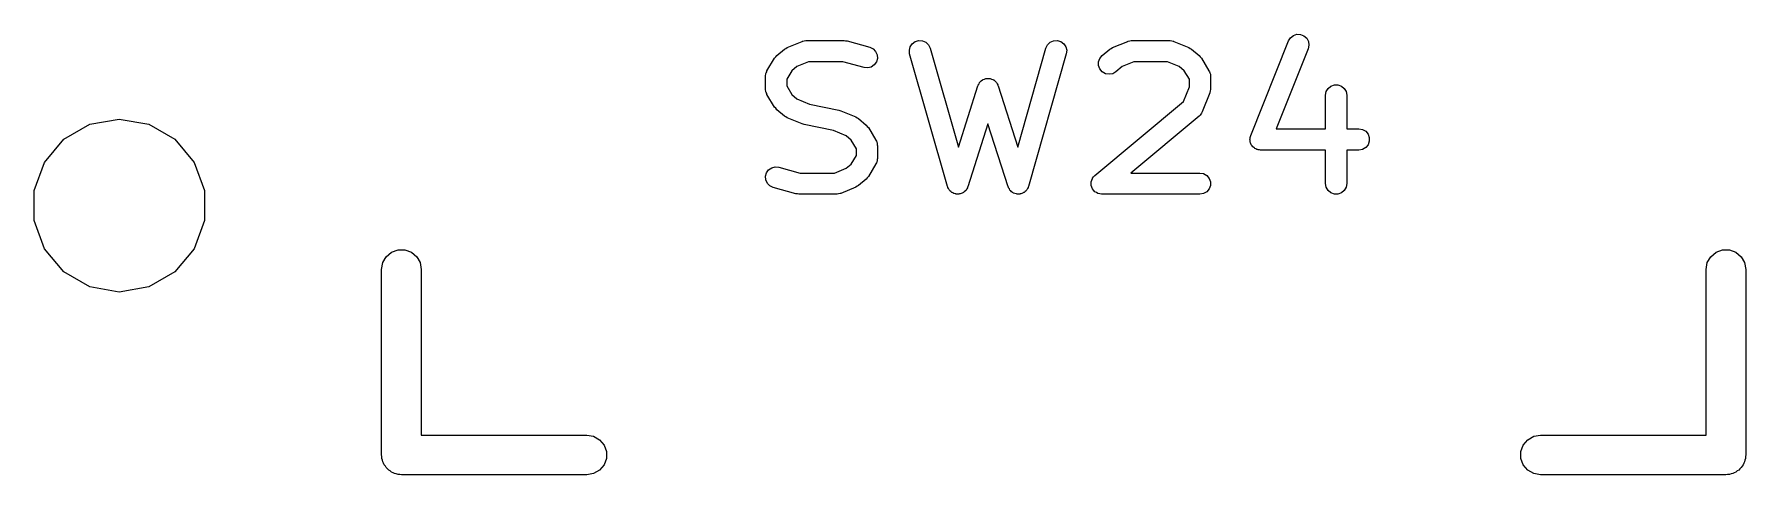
# Model space of a CAD drawing. Extents: x 47 to 330, y -254 to -153.
# Drawn here: x 228.25 to 244.66, y -186.54 to -182.32 of the extents above; entities that cross this region are included whole.
import ezdxf

# ---------------------------------------------------------------- set-up
doc = ezdxf.new("R2010")
doc.units = 0
doc.header["$MEASUREMENT"] = 0
doc.layers.add('BLACK', color=7, linetype='CONTINUOUS')

msp = doc.modelspace()

# ---------------------------------------------------------------- linework, layer by layer
at = {"layer": 'Black'}
for p, q in [((240.327, -182.33), (240.36, -182.318)), ((240.36, -182.318), (240.395, -182.32)), ((240.395, -182.32), (240.428, -182.333)), ((235.375, -182.522), (235.447, -182.462)), ((235.447, -182.462), (235.461, -182.454)), ((235.461, -182.454), (235.473, -182.446)), ((235.473, -182.446), (235.618, -182.386)), ((235.618, -182.386), (235.621, -182.385)), ((235.621, -182.385), (235.623, -182.384)), ((235.623, -182.384), (235.638, -182.381)), ((235.638, -182.381), (235.653, -182.378)), ((235.653, -182.378), (235.655, -182.378)), ((235.655, -182.378), (235.658, -182.378)), ((235.658, -182.378), (236.02, -182.378)), ((236.02, -182.378), (236.034, -182.38)), ((236.034, -182.38), (236.048, -182.382)), ((236.048, -182.382), (236.265, -182.442)), ((236.265, -182.442), (236.297, -182.457)), ((236.297, -182.457), (236.322, -182.482)), ((236.322, -182.482), (236.337, -182.515)), ((236.645, -182.472), (236.653, -182.438)), ((236.648, -182.507), (236.645, -182.472)), ((236.653, -182.438), (236.673, -182.409)), ((236.673, -182.409), (236.702, -182.388)), ((236.702, -182.388), (236.736, -182.378)), ((236.736, -182.378), (236.771, -182.381)), ((236.771, -182.381), (236.803, -182.395)), ((236.803, -182.395), (236.828, -182.42)), ((236.828, -182.42), (236.844, -182.452)), ((236.844, -182.452), (237.115, -183.399)), ((237.684, -183.399), (237.955, -182.452)), ((237.955, -182.452), (237.97, -182.42)), ((237.97, -182.42), (237.996, -182.395)), ((237.996, -182.395), (238.028, -182.381)), ((238.028, -182.381), (238.063, -182.378)), ((238.063, -182.378), (238.097, -182.388)), ((238.097, -182.388), (238.125, -182.409)), ((238.125, -182.409), (238.145, -182.438)), ((238.145, -182.438), (238.154, -182.472)), ((238.154, -182.472), (238.15, -182.507)), ((238.495, -182.522), (238.568, -182.462)), ((238.568, -182.462), (238.581, -182.454)), ((238.581, -182.454), (238.594, -182.446)), ((238.594, -182.446), (238.739, -182.386)), ((238.739, -182.386), (238.741, -182.385)), ((238.741, -182.385), (238.743, -182.384)), ((238.743, -182.384), (238.759, -182.381)), ((238.759, -182.381), (238.773, -182.378)), ((238.773, -182.378), (238.776, -182.378)), ((238.776, -182.378), (238.778, -182.378)), ((238.778, -182.378), (239.141, -182.378)), ((239.141, -182.378), (239.143, -182.378)), ((239.143, -182.378), (239.146, -182.378)), ((239.146, -182.378), (239.161, -182.381)), ((239.161, -182.381), (239.176, -182.384)), ((239.176, -182.384), (239.178, -182.385)), ((239.178, -182.385), (239.18, -182.386)), ((239.18, -182.386), (239.325, -182.446)), ((239.325, -182.446), (239.338, -182.454)), ((239.338, -182.454), (239.351, -182.462)), ((239.351, -182.462), (239.424, -182.522)), ((239.918, -183.288), (240.28, -182.381)), ((240.469, -182.457), (240.162, -183.225)), ((240.28, -182.381), (240.299, -182.351)), ((240.299, -182.351), (240.327, -182.33)), ((240.428, -182.333), (240.455, -182.356)), ((240.455, -182.356), (240.471, -182.387)), ((240.476, -182.422), (240.469, -182.457)), ((240.471, -182.387), (240.476, -182.422)), ((235.28, -182.669), (235.353, -182.548)), ((235.353, -182.548), (235.364, -182.535)), ((235.364, -182.535), (235.375, -182.522)), ((235.566, -182.628), (235.518, -182.668)), ((235.678, -182.581), (235.566, -182.628)), ((236.007, -182.581), (235.678, -182.581)), ((236.211, -182.638), (236.007, -182.581)), ((236.246, -182.641), (236.211, -182.638)), ((236.28, -182.632), (236.246, -182.641)), ((236.309, -182.612), (236.28, -182.632)), ((236.33, -182.584), (236.309, -182.612)), ((236.339, -182.55), (236.33, -182.584)), ((236.337, -182.515), (236.339, -182.55)), ((237.011, -183.777), (236.648, -182.507)), ((238.15, -182.507), (237.787, -183.777)), ((238.46, -182.582), (238.473, -182.549)), ((238.46, -182.618), (238.46, -182.582)), ((238.472, -182.651), (238.46, -182.618)), ((238.495, -182.678), (238.472, -182.651)), ((238.473, -182.549), (238.495, -182.522)), ((238.686, -182.628), (238.625, -182.679)), ((238.798, -182.581), (238.686, -182.628)), ((239.121, -182.581), (238.798, -182.581)), ((239.233, -182.628), (239.121, -182.581)), ((239.28, -182.668), (239.233, -182.628)), ((239.424, -182.522), (239.435, -182.535)), ((239.435, -182.535), (239.446, -182.548)), ((239.446, -182.548), (239.518, -182.669)), ((235.266, -182.721), (235.267, -182.712)), ((235.266, -182.842), (235.266, -182.721)), ((235.267, -182.712), (235.268, -182.702)), ((235.268, -182.702), (235.27, -182.695)), ((235.27, -182.695), (235.272, -182.687)), ((235.272, -182.687), (235.277, -182.678)), ((235.277, -182.678), (235.28, -182.669)), ((235.518, -182.668), (235.469, -182.75)), ((235.469, -182.75), (235.469, -182.814)), ((235.469, -182.814), (235.518, -182.896)), ((237.115, -183.399), (237.303, -182.811)), ((237.303, -182.811), (237.304, -182.808)), ((237.304, -182.808), (237.305, -182.804)), ((237.305, -182.804), (237.313, -182.792)), ((237.313, -182.792), (237.319, -182.78)), ((237.319, -182.78), (237.322, -182.777)), ((237.322, -182.777), (237.324, -182.774)), ((237.324, -182.774), (237.335, -182.766)), ((237.335, -182.766), (237.345, -182.756)), ((237.345, -182.756), (237.349, -182.755)), ((237.349, -182.755), (237.352, -182.752)), ((237.352, -182.752), (237.365, -182.748)), ((237.365, -182.748), (237.378, -182.743)), ((237.378, -182.743), (237.382, -182.743)), ((237.382, -182.743), (237.386, -182.742)), ((237.386, -182.742), (237.399, -182.742)), ((237.399, -182.742), (237.413, -182.742)), ((237.413, -182.742), (237.417, -182.743)), ((237.417, -182.743), (237.421, -182.743)), ((237.421, -182.743), (237.434, -182.748)), ((237.434, -182.748), (237.447, -182.752)), ((237.447, -182.752), (237.45, -182.755)), ((237.45, -182.755), (237.454, -182.756)), ((237.454, -182.756), (237.464, -182.766)), ((237.464, -182.766), (237.474, -182.774)), ((237.474, -182.774), (237.477, -182.777)), ((237.477, -182.777), (237.48, -182.78)), ((237.48, -182.78), (237.486, -182.792)), ((237.486, -182.792), (237.493, -182.804)), ((237.493, -182.804), (237.494, -182.808)), ((237.494, -182.808), (237.496, -182.811)), ((237.496, -182.811), (237.684, -183.399)), ((238.525, -182.696), (238.495, -182.678)), ((238.56, -182.702), (238.525, -182.696)), ((238.595, -182.696), (238.56, -182.702)), ((238.625, -182.679), (238.595, -182.696)), ((239.33, -182.75), (239.28, -182.668)), ((239.33, -182.823), (239.33, -182.75)), ((239.518, -182.669), (239.522, -182.678)), ((239.522, -182.678), (239.527, -182.687)), ((239.527, -182.687), (239.528, -182.695)), ((239.528, -182.695), (239.531, -182.702)), ((239.531, -182.702), (239.531, -182.712)), ((239.531, -182.712), (239.533, -182.721)), ((239.533, -182.721), (239.533, -182.842)), ((240.66, -182.838), (240.687, -182.815)), ((240.687, -182.815), (240.72, -182.803)), ((240.72, -182.803), (240.755, -182.803)), ((240.755, -182.803), (240.788, -182.815)), ((240.788, -182.815), (240.815, -182.838)), ((235.267, -182.852), (235.266, -182.842)), ((235.268, -182.862), (235.267, -182.852)), ((235.27, -182.869), (235.268, -182.862)), ((235.272, -182.877), (235.27, -182.869)), ((235.277, -182.886), (235.272, -182.877)), ((235.28, -182.895), (235.277, -182.886)), ((235.353, -183.016), (235.28, -182.895)), ((235.518, -182.896), (235.566, -182.936)), ((235.566, -182.936), (235.688, -182.987)), ((238.423, -183.671), (239.274, -182.962)), ((239.274, -182.962), (239.33, -182.823)), ((239.526, -182.88), (239.453, -183.062)), ((239.527, -182.877), (239.526, -182.879)), ((239.526, -182.879), (239.526, -182.88)), ((239.53, -182.861), (239.527, -182.877)), ((239.533, -182.846), (239.53, -182.861)), ((239.533, -182.842), (239.533, -182.844)), ((239.533, -182.844), (239.533, -182.846)), ((240.636, -182.903), (240.642, -182.868)), ((240.636, -183.225), (240.636, -182.903)), ((240.642, -182.868), (240.66, -182.838)), ((240.815, -182.838), (240.833, -182.868)), ((240.833, -182.868), (240.839, -182.903)), ((240.839, -182.903), (240.839, -183.225)), ((228.787, -183.181), (229.07, -183.131)), ((229.07, -183.131), (229.353, -183.181)), ((235.364, -183.028), (235.353, -183.016)), ((235.375, -183.041), (235.364, -183.028)), ((235.447, -183.102), (235.375, -183.041)), ((235.461, -183.109), (235.447, -183.102)), ((235.473, -183.118), (235.461, -183.109)), ((235.618, -183.178), (235.473, -183.118)), ((235.688, -182.987), (235.969, -183.045)), ((235.969, -183.045), (235.978, -183.049)), ((235.978, -183.049), (235.987, -183.051)), ((235.987, -183.051), (236.132, -183.111)), ((236.132, -183.111), (236.145, -183.12)), ((236.145, -183.12), (236.158, -183.127)), ((236.158, -183.127), (236.231, -183.188)), ((239.424, -183.102), (238.768, -183.648)), ((239.429, -183.096), (239.424, -183.102)), ((239.434, -183.092), (239.429, -183.096)), ((239.44, -183.083), (239.434, -183.092)), ((239.447, -183.075), (239.44, -183.083)), ((239.449, -183.068), (239.447, -183.075)), ((239.453, -183.062), (239.449, -183.068)), ((228.537, -183.325), (228.787, -183.181)), ((229.353, -183.181), (229.603, -183.325)), ((235.628, -183.18), (235.618, -183.178)), ((235.637, -183.184), (235.628, -183.18)), ((235.918, -183.242), (235.637, -183.184)), ((236.04, -183.293), (235.918, -183.242)), ((236.087, -183.333), (236.04, -183.293)), ((236.231, -183.188), (236.242, -183.201)), ((236.242, -183.201), (236.253, -183.213)), ((236.253, -183.213), (236.325, -183.334)), ((237.399, -183.176), (237.206, -183.78)), ((237.593, -183.78), (237.399, -183.176)), ((239.912, -183.309), (239.915, -183.299)), ((239.912, -183.316), (239.912, -183.309)), ((239.915, -183.299), (239.918, -183.288)), ((240.162, -183.225), (240.636, -183.225)), ((240.839, -183.225), (240.955, -183.225)), ((240.955, -183.225), (240.99, -183.231)), ((240.99, -183.231), (241.021, -183.248)), ((241.021, -183.248), (241.043, -183.275)), ((241.043, -183.275), (241.055, -183.309)), ((241.055, -183.309), (241.055, -183.344)), ((228.352, -183.546), (228.537, -183.325)), ((229.603, -183.325), (229.788, -183.546)), ((236.137, -183.415), (236.087, -183.333)), ((236.137, -183.479), (236.137, -183.415)), ((236.325, -183.334), (236.329, -183.343)), ((236.329, -183.343), (236.334, -183.352)), ((236.334, -183.352), (236.335, -183.36)), ((236.335, -183.36), (236.338, -183.367)), ((236.338, -183.367), (236.338, -183.377)), ((236.338, -183.377), (236.34, -183.387)), ((236.34, -183.387), (236.34, -183.508)), ((239.91, -183.323), (239.912, -183.316)), ((239.912, -183.333), (239.91, -183.323)), ((239.912, -183.344), (239.912, -183.333)), ((239.914, -183.351), (239.912, -183.344)), ((239.915, -183.358), (239.914, -183.351)), ((239.92, -183.367), (239.915, -183.358)), ((239.924, -183.377), (239.92, -183.367)), ((239.929, -183.383), (239.924, -183.377)), ((239.932, -183.389), (239.929, -183.383)), ((239.94, -183.396), (239.932, -183.389)), ((239.947, -183.404), (239.94, -183.396)), ((239.953, -183.408), (239.947, -183.404)), ((239.958, -183.413), (239.953, -183.408)), ((239.968, -183.416), (239.958, -183.413)), ((239.977, -183.422), (239.968, -183.416)), ((239.984, -183.423), (239.977, -183.422)), ((239.991, -183.426), (239.984, -183.423)), ((240.002, -183.426), (239.991, -183.426)), ((240.012, -183.428), (240.002, -183.426)), ((240.636, -183.428), (240.012, -183.428)), ((240.636, -183.75), (240.636, -183.428)), ((240.955, -183.428), (240.839, -183.428)), ((240.839, -183.428), (240.839, -183.75)), ((240.99, -183.422), (240.955, -183.428)), ((241.021, -183.404), (240.99, -183.422)), ((241.043, -183.377), (241.021, -183.404)), ((241.055, -183.344), (241.043, -183.377)), ((228.254, -183.816), (228.352, -183.546)), ((229.788, -183.546), (229.886, -183.816)), ((235.276, -183.645), (235.296, -183.617)), ((235.296, -183.617), (235.325, -183.597)), ((235.325, -183.597), (235.359, -183.588)), ((235.359, -183.588), (235.394, -183.591)), ((235.394, -183.591), (235.599, -183.648)), ((235.928, -183.648), (236.04, -183.601)), ((236.04, -183.601), (236.087, -183.562)), ((236.087, -183.562), (236.137, -183.479)), ((236.325, -183.56), (236.253, -183.681)), ((236.329, -183.551), (236.325, -183.56)), ((236.334, -183.542), (236.329, -183.551)), ((236.335, -183.534), (236.334, -183.542)), ((236.338, -183.527), (236.335, -183.534)), ((236.34, -183.508), (236.338, -183.517)), ((236.338, -183.517), (236.338, -183.527)), ((235.266, -183.679), (235.276, -183.645)), ((235.269, -183.714), (235.266, -183.679)), ((235.284, -183.747), (235.269, -183.714)), ((235.308, -183.772), (235.284, -183.747)), ((235.34, -183.787), (235.308, -183.772)), ((235.558, -183.847), (235.34, -183.787)), ((235.599, -183.648), (235.928, -183.648)), ((236.132, -183.783), (235.987, -183.843)), ((236.145, -183.775), (236.132, -183.783)), ((236.158, -183.767), (236.145, -183.775)), ((236.231, -183.707), (236.158, -183.767)), ((236.242, -183.694), (236.231, -183.707)), ((236.253, -183.681), (236.242, -183.694)), ((237.014, -183.783), (237.011, -183.777)), ((237.015, -183.788), (237.014, -183.783)), ((237.021, -183.798), (237.015, -183.788)), ((237.027, -183.809), (237.021, -183.798)), ((237.195, -183.801), (237.189, -183.812)), ((237.202, -183.791), (237.195, -183.801)), ((237.203, -183.785), (237.202, -183.791)), ((237.206, -183.78), (237.203, -183.785)), ((237.595, -183.785), (237.593, -183.78)), ((237.597, -183.791), (237.595, -183.785)), ((237.604, -183.801), (237.597, -183.791)), ((237.609, -183.812), (237.604, -183.801)), ((237.777, -183.798), (237.772, -183.809)), ((237.784, -183.788), (237.777, -183.798)), ((237.785, -183.783), (237.784, -183.788)), ((237.787, -183.777), (237.785, -183.783)), ((238.388, -183.732), (238.394, -183.715)), ((238.388, -183.749), (238.388, -183.732)), ((238.388, -183.732), (238.388, -183.732)), ((238.388, -183.732), (238.388, -183.732)), ((238.388, -183.767), (238.388, -183.749)), ((238.394, -183.784), (238.388, -183.767)), ((238.388, -183.767), (238.388, -183.767)), ((238.388, -183.767), (238.388, -183.767)), ((238.394, -183.715), (238.4, -183.699)), ((238.4, -183.8), (238.394, -183.784)), ((238.4, -183.698), (238.411, -183.685)), ((238.4, -183.699), (238.4, -183.698)), ((238.4, -183.699), (238.4, -183.699)), ((238.411, -183.814), (238.4, -183.8)), ((238.4, -183.8), (238.4, -183.8)), ((238.4, -183.8), (238.4, -183.8)), ((238.411, -183.685), (238.423, -183.672)), ((238.423, -183.672), (238.423, -183.671)), ((238.423, -183.672), (238.423, -183.672)), ((238.768, -183.648), (239.431, -183.648)), ((239.431, -183.648), (239.466, -183.654)), ((239.466, -183.654), (239.497, -183.672)), ((239.497, -183.672), (239.519, -183.699)), ((239.519, -183.8), (239.497, -183.827)), ((239.519, -183.699), (239.531, -183.732)), ((239.531, -183.767), (239.519, -183.8)), ((239.531, -183.732), (239.531, -183.767)), ((240.642, -183.784), (240.636, -183.75)), ((240.66, -183.815), (240.642, -183.784)), ((240.833, -183.784), (240.815, -183.815)), ((240.839, -183.75), (240.833, -183.784)), ((228.254, -184.104), (228.254, -183.816)), ((229.886, -183.816), (229.886, -184.104)), ((235.571, -183.849), (235.558, -183.847)), ((235.585, -183.851), (235.571, -183.849)), ((235.948, -183.851), (235.585, -183.851)), ((235.95, -183.851), (235.948, -183.851)), ((235.953, -183.851), (235.95, -183.851)), ((235.967, -183.848), (235.953, -183.851)), ((235.983, -183.845), (235.967, -183.848)), ((235.985, -183.844), (235.983, -183.845)), ((235.987, -183.843), (235.985, -183.844)), ((237.031, -183.813), (237.027, -183.809)), ((237.034, -183.818), (237.031, -183.813)), ((237.043, -183.825), (237.034, -183.818)), ((237.052, -183.834), (237.043, -183.825)), ((237.057, -183.836), (237.052, -183.834)), ((237.062, -183.839), (237.057, -183.836)), ((237.073, -183.843), (237.062, -183.839)), ((237.084, -183.848), (237.073, -183.843)), ((237.09, -183.848), (237.084, -183.848)), ((237.095, -183.85), (237.09, -183.848)), ((237.107, -183.85), (237.095, -183.85)), ((237.12, -183.851), (237.107, -183.85)), ((237.125, -183.849), (237.12, -183.851)), ((237.131, -183.849), (237.125, -183.849)), ((237.142, -183.844), (237.131, -183.849)), ((237.153, -183.841), (237.142, -183.844)), ((237.158, -183.838), (237.153, -183.841)), ((237.163, -183.835), (237.158, -183.838)), ((237.172, -183.827), (237.163, -183.835)), ((237.182, -183.82), (237.172, -183.827)), ((237.185, -183.816), (237.182, -183.82)), ((237.189, -183.812), (237.185, -183.816)), ((237.613, -183.816), (237.609, -183.812)), ((237.617, -183.82), (237.613, -183.816)), ((237.626, -183.827), (237.617, -183.82)), ((237.635, -183.835), (237.626, -183.827)), ((237.641, -183.838), (237.635, -183.835)), ((237.645, -183.841), (237.641, -183.838)), ((237.657, -183.844), (237.645, -183.841)), ((237.668, -183.849), (237.657, -183.844)), ((237.674, -183.849), (237.668, -183.849)), ((237.679, -183.851), (237.674, -183.849)), ((237.691, -183.85), (237.679, -183.851)), ((237.703, -183.85), (237.691, -183.85)), ((237.709, -183.848), (237.703, -183.85)), ((237.714, -183.848), (237.709, -183.848)), ((237.725, -183.843), (237.714, -183.848)), ((237.737, -183.839), (237.725, -183.843)), ((237.741, -183.836), (237.737, -183.839)), ((237.746, -183.834), (237.741, -183.836)), ((237.755, -183.825), (237.746, -183.834)), ((237.765, -183.818), (237.755, -183.825)), ((237.768, -183.813), (237.765, -183.818)), ((237.772, -183.809), (237.768, -183.813)), ((238.422, -183.827), (238.411, -183.814)), ((238.423, -183.827), (238.422, -183.827)), ((238.422, -183.827), (238.422, -183.827)), ((238.438, -183.836), (238.423, -183.827)), ((238.453, -183.845), (238.438, -183.836)), ((238.47, -183.848), (238.453, -183.845)), ((238.453, -183.845), (238.453, -183.845)), ((238.453, -183.845), (238.453, -183.845)), ((238.488, -183.851), (238.47, -183.848)), ((239.431, -183.851), (238.488, -183.851)), ((238.488, -183.851), (238.488, -183.851)), ((238.488, -183.851), (238.488, -183.851)), ((239.466, -183.845), (239.431, -183.851)), ((239.497, -183.827), (239.466, -183.845)), ((240.687, -183.838), (240.66, -183.815)), ((240.72, -183.85), (240.687, -183.838)), ((240.755, -183.85), (240.72, -183.85)), ((240.788, -183.838), (240.755, -183.85)), ((240.815, -183.815), (240.788, -183.838)), ((228.352, -184.374), (228.254, -184.104)), ((229.886, -184.104), (229.788, -184.374)), ((228.537, -184.595), (228.352, -184.374)), ((229.788, -184.374), (229.603, -184.595)), ((231.596, -184.507), (231.629, -184.45)), ((231.629, -184.45), (231.68, -184.407)), ((231.68, -184.407), (231.742, -184.384)), ((231.742, -184.384), (231.808, -184.384)), ((231.808, -184.384), (231.87, -184.407)), ((231.87, -184.407), (231.921, -184.45)), ((231.921, -184.45), (231.954, -184.507)), ((244.296, -184.507), (244.329, -184.45)), ((244.329, -184.45), (244.38, -184.407)), ((244.38, -184.407), (244.442, -184.384)), ((244.442, -184.384), (244.508, -184.384)), ((244.508, -184.384), (244.57, -184.407)), ((244.57, -184.407), (244.621, -184.45)), ((244.621, -184.45), (244.654, -184.507)), ((228.787, -184.739), (228.537, -184.595)), ((229.603, -184.595), (229.353, -184.739)), ((231.584, -184.572), (231.596, -184.507)), ((231.584, -186.35), (231.584, -184.572)), ((231.954, -184.507), (231.965, -184.572)), ((231.965, -184.572), (231.965, -186.159)), ((244.284, -184.572), (244.296, -184.507)), ((244.284, -186.159), (244.284, -184.572)), ((244.654, -184.507), (244.665, -184.572)), ((244.665, -184.572), (244.665, -186.35)), ((229.07, -184.789), (228.787, -184.739)), ((229.353, -184.739), (229.07, -184.789)), ((231.965, -186.159), (233.553, -186.159)), ((233.553, -186.159), (233.618, -186.171)), ((233.618, -186.171), (233.675, -186.204)), ((233.675, -186.204), (233.718, -186.255)), ((233.718, -186.255), (233.741, -186.317)), ((242.509, -186.317), (242.532, -186.255)), ((242.532, -186.255), (242.575, -186.204)), ((242.575, -186.204), (242.632, -186.171)), ((242.632, -186.171), (242.697, -186.159)), ((242.697, -186.159), (244.284, -186.159)), ((231.587, -186.366), (231.584, -186.35)), ((231.587, -186.383), (231.587, -186.366)), ((231.593, -186.399), (231.587, -186.383)), ((231.596, -186.415), (231.593, -186.399)), ((231.604, -186.43), (231.596, -186.415)), ((233.741, -186.383), (233.718, -186.445)), ((233.741, -186.317), (233.741, -186.383)), ((242.509, -186.383), (242.509, -186.317)), ((242.532, -186.445), (242.509, -186.383)), ((244.654, -186.415), (244.646, -186.43)), ((244.657, -186.399), (244.654, -186.415)), ((244.663, -186.383), (244.657, -186.399)), ((244.665, -186.35), (244.663, -186.366)), ((244.663, -186.366), (244.663, -186.383)), ((231.61, -186.445), (231.604, -186.43)), ((231.621, -186.458), (231.61, -186.445)), ((231.629, -186.472), (231.621, -186.458)), ((231.642, -186.483), (231.629, -186.472)), ((231.653, -186.496), (231.642, -186.483)), ((231.667, -186.504), (231.653, -186.496)), ((231.68, -186.515), (231.667, -186.504)), ((231.695, -186.521), (231.68, -186.515)), ((231.71, -186.529), (231.695, -186.521)), ((231.726, -186.532), (231.71, -186.529)), ((231.742, -186.538), (231.726, -186.532)), ((231.759, -186.538), (231.742, -186.538)), ((231.775, -186.54), (231.759, -186.538)), ((233.553, -186.54), (231.775, -186.54)), ((233.618, -186.529), (233.553, -186.54)), ((233.675, -186.496), (233.618, -186.529)), ((233.718, -186.445), (233.675, -186.496)), ((242.575, -186.496), (242.532, -186.445)), ((242.632, -186.529), (242.575, -186.496)), ((242.697, -186.54), (242.632, -186.529)), ((244.475, -186.54), (242.697, -186.54)), ((244.491, -186.538), (244.475, -186.54)), ((244.508, -186.538), (244.491, -186.538)), ((244.524, -186.532), (244.508, -186.538)), ((244.54, -186.529), (244.524, -186.532)), ((244.555, -186.521), (244.54, -186.529)), ((244.57, -186.515), (244.555, -186.521)), ((244.583, -186.504), (244.57, -186.515)), ((244.597, -186.496), (244.583, -186.504)), ((244.608, -186.483), (244.597, -186.496)), ((244.621, -186.472), (244.608, -186.483)), ((244.629, -186.458), (244.621, -186.472)), ((244.64, -186.445), (244.629, -186.458)), ((244.646, -186.43), (244.64, -186.445))]:
    msp.add_line(p, q, dxfattribs=at)

doc.saveas('drawing.dxf')
